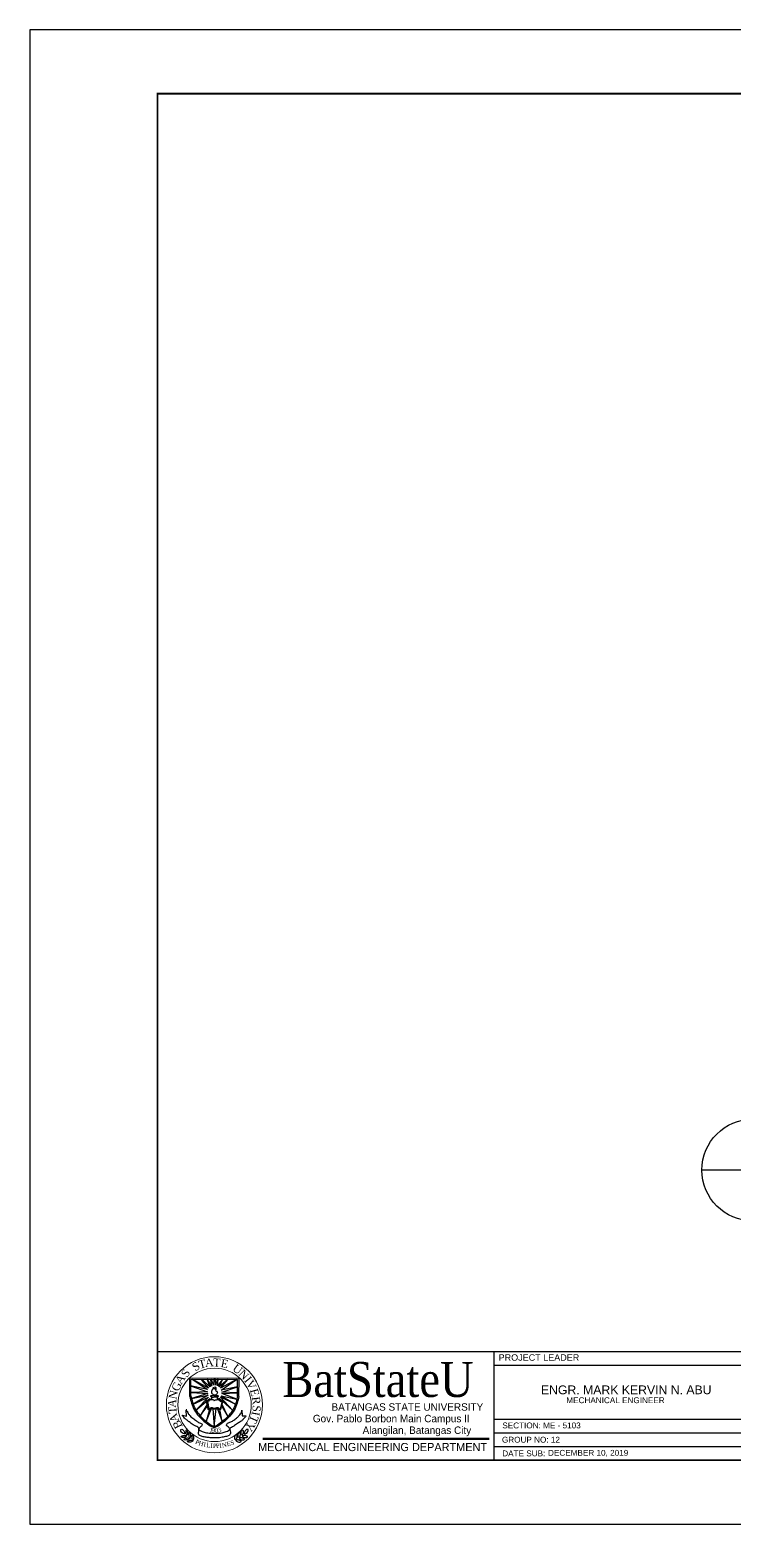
# Model space of a CAD drawing. Header units: millimetres. Extents: x 0 to 27402, y -2 to 21839.
# Drawn here: x 113.8 to 147, y -1.4 to 69 of the extents above; entities that cross this region are included whole.
import ezdxf
from ezdxf.enums import TextEntityAlignment as Align

# ---------------------------------------------------------------- set-up
doc = ezdxf.new("R2010")
doc.units = ezdxf.units.MM
for name, color, linetype in [('.1', 1, 'Continuous'), ('SHEET', 3, 'Continuous'), ('text', 7, 'Continuous')]:
    doc.layers.add(name, color=color, linetype=linetype)
for name, color, linetype, lineweight in [('stair', 134, 'Continuous', 0), ('texts', 2, 'Continuous', 18), ('WALL', 4, 'Continuous', 30)]:
    doc.layers.add(name, color=color, linetype=linetype, lineweight=lineweight)
doc.styles.add('arial', font='arial.ttf')
doc.styles.add('CGOTHIC', font='GOTHIC.TTF')
doc.styles.add('GARAMOND', font='GARA.TTF')
doc.styles.get("Standard").update_dxf_attribs({"font": 'arial.ttf'})

msp = doc.modelspace()

# ---------------------------------------------------------------- linework, layer by layer
at = {"layer": '.1', "color": 0}
for p, q in [((213.078, 68.982), (113.802, 68.982)), ((113.802, 68.982), (113.802, -1.414)), ((113.802, -1.414), (213.078, -1.414))]:
    msp.add_line(p, q, dxfattribs=at)
for p, q in [((150.262, 15.268), (145.467, 15.268)), ((121.345, 4.592), (121.345, 5.459)), ((122.17, 4.923), (121.372, 5.097)), ((121.372, 5.097), (122.17, 4.82)), ((121.394, 4.627), (121.394, 5.396)), ((122.224, 4.999), (121.486, 5.396)), ((121.486, 5.396), (122.17, 4.923)), ((121.926, 5.396), (121.893, 5.362)), ((121.893, 5.362), (122.224, 4.999)), ((122.284, 5.053), (121.926, 5.396)), ((122.176, 5.396), (122.148, 5.396)), ((122.148, 5.396), (122.284, 5.053)), ((122.366, 5.091), (122.176, 5.396)), ((122.366, 5.396), (122.308, 5.378)), ((122.308, 5.378), (122.366, 5.091)), ((122.447, 5.135), (122.366, 5.396)), ((122.469, 5.396), (122.447, 5.135)), ((122.545, 5.396), (122.469, 5.396)), ((122.642, 5.396), (122.545, 5.14)), ((122.545, 5.14), (122.545, 5.396)), ((122.881, 5.396), (122.642, 5.102)), ((122.642, 5.102), (122.68, 5.396)), ((122.68, 5.396), (122.642, 5.396)), ((123.131, 5.396), (122.724, 5.048)), ((122.724, 5.048), (122.881, 5.396)), ((123.543, 5.396), (122.783, 4.994)), ((122.783, 4.994), (123.131, 5.396)), ((122.821, 4.891), (123.543, 5.396)), ((123.592, 5.059), (122.821, 4.891)), ((122.843, 4.809), (123.592, 5.059)), ((123.592, 4.62), (123.592, 5.396)), ((123.641, 4.592), (123.657, 5.455)), ((122.17, 4.82), (121.421, 4.788)), ((121.421, 4.788), (122.192, 4.733)), ((122.192, 4.733), (121.421, 4.499)), ((121.421, 4.499), (122.197, 4.668)), ((122.197, 4.668), (121.495, 4.237)), ((121.495, 4.237), (122.224, 4.571)), ((122.224, 4.571), (121.628, 3.962)), ((121.628, 3.962), (122.279, 4.506)), ((122.109, 4.364), (122.186, 4.008)), ((122.169, 4.356), (122.227, 4.026)), ((122.355, 4.578), (122.355, 4.477)), ((122.634, 4.566), (122.634, 4.465)), ((123.351, 3.949), (122.718, 4.522)), ((122.845, 4.327), (122.763, 4.02)), ((123.489, 4.231), (122.783, 4.571)), ((122.783, 4.571), (123.351, 3.949)), ((122.795, 4.002), (122.89, 4.366)), ((122.821, 4.636), (123.489, 4.231)), ((122.821, 4.636), (123.559, 4.467)), ((123.592, 4.777), (122.843, 4.809)), ((122.854, 4.733), (123.592, 4.777)), ((123.559, 4.467), (122.854, 4.733)), ((120.998, 3.714), (121.182, 3.676)), ((121.182, 3.676), (121.172, 3.951)), ((122.143, 4.202), (121.832, 3.686)), ((121.832, 3.686), (122.154, 4.121)), ((122.113, 3.423), (122.36, 4.039)), ((122.268, 3.985), (122.113, 3.423)), ((122.425, 4.023), (122.493, 3.185)), ((122.493, 3.185), (122.577, 4.028)), ((122.648, 4.023), (122.866, 3.417)), ((122.866, 3.417), (122.745, 3.99)), ((122.827, 4.153), (123.13, 3.659)), ((123.13, 3.659), (122.859, 4.224)), ((123.79, 3.954), (123.801, 3.683)), ((123.801, 3.683), (123.982, 3.689))]:
    msp.add_line(p, q)
msp.add_circle((147.864, 15.268), 2.398)
at = {"start_tangent": (-1, 0)}
msp.add_spline([(122.487, 4.668), (122.418, 4.705), (122.382, 4.761), (122.382, 4.824), (122.382, 4.872), (122.396, 4.897), (122.411, 4.945), (122.433, 4.94), (122.44, 4.988), (122.454, 5.024), (122.473, 4.998), (122.511, 4.964), (122.539, 4.964), (122.537, 5.003), (122.524, 5.037), (122.526, 5.049), (122.561, 5.019), (122.561, 4.992), (122.567, 4.965), (122.567, 4.937), (122.556, 4.892), (122.583, 4.851), (122.615, 4.853), (122.636, 4.8), (122.63, 4.756), (122.598, 4.698), (122.568, 4.672), (122.531, 4.665), (122.485, 4.665), (122.488, 4.665)], degree=3, dxfattribs=at)
for points in [[(121.345, 4.592), (121.416, 4.292), (121.562, 3.956), (121.763, 3.674), (122.165, 3.311), (122.436, 3.153), (122.49, 3.137)], [(121.394, 4.627), (121.465, 4.327), (121.611, 3.99), (121.812, 3.708), (122.214, 3.345), (122.485, 3.188), (122.539, 3.172)], [(122.109, 4.364), (122.108, 4.402), (122.165, 4.41), (122.227, 4.434), (122.302, 4.472), (122.355, 4.477), (122.355, 4.501)], [(123.592, 4.627), (123.522, 4.327), (123.375, 3.99), (123.174, 3.708), (122.773, 3.345), (122.502, 3.188), (122.447, 3.172)], [(123.641, 4.592), (123.571, 4.292), (123.424, 3.956), (123.223, 3.674), (122.822, 3.311), (122.551, 3.153), (122.496, 3.137)], [(122.889, 4.362), (122.877, 4.405), (122.816, 4.391), (122.781, 4.408), (122.755, 4.44), (122.717, 4.463), (122.685, 4.486), (122.634, 4.486)], [(122.186, 4.008), (122.236, 3.973), (122.288, 3.985), (122.323, 4.022), (122.36, 4.039), (122.413, 4.039), (122.453, 4.031), (122.494, 4.01), (122.56, 4.025), (122.601, 4.037), (122.648, 4.023), (122.745, 3.99), (122.795, 4.002)], [(122.227, 4.026), (122.282, 4.026), (122.291, 4.049), (122.328, 4.069), (122.392, 4.084), (122.453, 4.055), (122.491, 4.049), (122.54, 4.052), (122.578, 4.069), (122.633, 4.075), (122.668, 4.072), (122.7, 4.049), (122.717, 4.034), (122.763, 4.02)], [(121.08, 2.845), (120.971, 2.884), (120.921, 2.962), (120.914, 3.038), (120.924, 3.051), (120.991, 3.045), (121.057, 2.985), (121.083, 2.926), (121.091, 2.871), (121.091, 2.843), (121.085, 2.843), (121.07, 2.858), (121.069, 2.858)], [(121.213, 2.77), (121.241, 2.842), (121.234, 2.932), (121.216, 2.984), (121.179, 3.018), (121.161, 3.014), (121.148, 2.966), (121.144, 2.922), (121.151, 2.87), (121.151, 2.849), (121.172, 2.815), (121.213, 2.774), (121.22, 2.774)], [(121.351, 2.652), (121.379, 2.724), (121.372, 2.813), (121.355, 2.865), (121.317, 2.899), (121.299, 2.896), (121.286, 2.848), (121.282, 2.803), (121.289, 2.751), (121.289, 2.731), (121.31, 2.696), (121.351, 2.655), (121.358, 2.655)], [(123.636, 2.662), (123.611, 2.735), (123.622, 2.824), (123.641, 2.875), (123.68, 2.908), (123.698, 2.904), (123.709, 2.855), (123.711, 2.81), (123.702, 2.759), (123.701, 2.738), (123.679, 2.705), (123.636, 2.665), (123.629, 2.665)], [(123.779, 2.774), (123.754, 2.848), (123.765, 2.937), (123.784, 2.988), (123.824, 3.021), (123.841, 3.016), (123.852, 2.968), (123.854, 2.923), (123.845, 2.872), (123.844, 2.851), (123.822, 2.817), (123.779, 2.778), (123.772, 2.778)], [(123.915, 2.844), (124.025, 2.878), (124.079, 2.954), (124.089, 3.03), (124.079, 3.043), (124.012, 3.04), (123.943, 2.982), (123.915, 2.925), (123.904, 2.87), (123.903, 2.842), (123.91, 2.842), (123.925, 2.856), (123.927, 2.856)], [(121.186, 2.734), (121.124, 2.687), (121.036, 2.669), (120.982, 2.671), (120.938, 2.697), (120.937, 2.715), (120.979, 2.742), (121.021, 2.757), (121.073, 2.765), (121.092, 2.771), (121.131, 2.761), (121.182, 2.733), (121.184, 2.726)], [(121.324, 2.615), (121.262, 2.568), (121.174, 2.55), (121.12, 2.552), (121.076, 2.579), (121.075, 2.596), (121.117, 2.623), (121.159, 2.639), (121.211, 2.647), (121.231, 2.652), (121.269, 2.642), (121.321, 2.614), (121.323, 2.608)], [(121.475, 2.508), (121.413, 2.461), (121.326, 2.443), (121.271, 2.445), (121.228, 2.471), (121.226, 2.489), (121.268, 2.516), (121.31, 2.532), (121.362, 2.539), (121.382, 2.545), (121.421, 2.535), (121.472, 2.507), (121.474, 2.5)], [(121.502, 2.544), (121.53, 2.617), (121.523, 2.706), (121.506, 2.758), (121.468, 2.792), (121.451, 2.789), (121.437, 2.741), (121.433, 2.696), (121.44, 2.644), (121.44, 2.624), (121.461, 2.589), (121.502, 2.548), (121.509, 2.548)], [(123.48, 2.561), (123.456, 2.634), (123.466, 2.723), (123.486, 2.774), (123.525, 2.807), (123.542, 2.803), (123.554, 2.754), (123.555, 2.709), (123.546, 2.658), (123.545, 2.637), (123.523, 2.604), (123.48, 2.564), (123.473, 2.565)], [(123.506, 2.523), (123.565, 2.474), (123.652, 2.452), (123.707, 2.452), (123.752, 2.477), (123.754, 2.494), (123.713, 2.523), (123.671, 2.54), (123.62, 2.55), (123.601, 2.557), (123.561, 2.548), (123.509, 2.522), (123.507, 2.516)], [(123.661, 2.624), (123.721, 2.575), (123.808, 2.553), (123.862, 2.553), (123.907, 2.577), (123.909, 2.595), (123.868, 2.623), (123.827, 2.641), (123.776, 2.651), (123.756, 2.658), (123.717, 2.649), (123.665, 2.623), (123.662, 2.617)], [(123.804, 2.737), (123.864, 2.688), (123.951, 2.666), (124.005, 2.665), (124.05, 2.69), (124.052, 2.708), (124.011, 2.736), (123.97, 2.754), (123.919, 2.764), (123.899, 2.77), (123.86, 2.762), (123.808, 2.736), (123.806, 2.729)]]:
    msp.add_spline(points, degree=3)
for points, end_tangent in [([(122.169, 4.356), (122.244, 4.397), (122.297, 4.443), (122.349, 4.457), (122.401, 4.463), (122.453, 4.443), (122.473, 4.417), (122.494, 4.402), (122.523, 4.428), (122.589, 4.443), (122.653, 4.455), (122.723, 4.423), (122.769, 4.376), (122.827, 4.356), (122.845, 4.365), (122.845, 4.327)], (0, -1)), ([(122.341, 4.648), (122.429, 4.643), (122.52, 4.639), (122.582, 4.641), (122.636, 4.647), (122.666, 4.644), (122.667, 4.615), (122.667, 4.591), (122.656, 4.57), (122.631, 4.566), (122.58, 4.561), (122.493, 4.561), (122.388, 4.559), (122.362, 4.575), (122.332, 4.594), (122.34, 4.649), (122.34, 4.655)], (-1, 0))]:
    msp.add_spline(points, degree=3, dxfattribs=dict(end_tangent=end_tangent))
for points, knots in [([(123.982, 3.689), (123.986, 3.689), (124.01, 3.685), (123.873, 3.556), (123.788, 3.445), (123.616, 3.349), (123.457, 3.242), (123.341, 3.148), (123.215, 3.107), (123.241, 2.977), (123.272, 2.873), (123.198, 2.746), (123.047, 2.717), (122.849, 2.666), (122.606, 2.647), (122.368, 2.641), (122.157, 2.674), (121.971, 2.694), (121.836, 2.742), (121.764, 2.797), (121.737, 2.846), (121.759, 2.935), (121.777, 3.022), (121.747, 3.174), (121.532, 3.218), (121.368, 3.357), (121.215, 3.475), (121.085, 3.564), (121.041, 3.652), (120.969, 3.719), (120.997, 3.716), (121.026, 3.708)], [1.525096, 1.525096, 1.525096, 1.525096, 1.532073, 1.584612, 1.633558, 1.698069, 1.768711, 1.823631, 1.856154, 1.874433, 1.942755, 1.959564, 2.013837, 2.081716, 2.168665, 2.253261, 2.318126, 2.380396, 2.439479, 2.4572, 2.470092, 2.492272, 2.543518, 2.560297, 2.639259, 2.721631, 2.780104, 2.832648, 2.871086, 2.885372, 2.911145, 2.911145, 2.911145, 2.911145]), ([(121.188, 3.98), (121.137, 3.98), (121.26, 3.817), (121.318, 3.704), (121.474, 3.565), (121.649, 3.463), (121.762, 3.348), (121.946, 3.318), (121.902, 3.226), (121.855, 3.176), (121.791, 3.137), (121.742, 3.039), (121.897, 2.951), (122.073, 2.901), (122.292, 2.863), (122.471, 2.865), (122.682, 2.861), (122.917, 2.89), (123.111, 2.969), (123.218, 3.032), (123.218, 3.1), (123.161, 3.142), (123.124, 3.193), (123.058, 3.227), (123.078, 3.295), (123.139, 3.368), (123.277, 3.39), (123.42, 3.492), (123.556, 3.585), (123.659, 3.689), (123.722, 3.783), (123.777, 3.852), (123.79, 3.942), (123.79, 3.954)], [0, 0, 0, 0, 0.050157, 0.09733, 0.169415, 0.238469, 0.297382, 0.34519, 0.361609, 0.384753, 0.415402, 0.43521, 0.480082, 0.549086, 0.637593, 0.692397, 0.728181, 0.847546, 0.920378, 0.94488, 0.959291, 0.979722, 1.010309, 1.023969, 1.046254, 1.066064, 1.119081, 1.173808, 1.241086, 1.282544, 1.318293, 1.350594, 1.379885, 1.379885, 1.379885, 1.379885]), ([(121.172, 3.974), (121.176, 3.979), (121.185, 3.983), (121.197, 3.983), (121.199, 3.983)], [3.04846765, 3.04846765, 3.04846765, 3.04846765, 3.05886904, 3.06079098, 3.06079098, 3.06079098, 3.06079098]), ([(122.466, 3.517), (122.478, 3.515), (122.5, 3.512), (122.515, 3.514), (122.526, 3.517)], [0, 0, 0, 0, 0.01145534, 0.02007474, 0.02007474, 0.02007474, 0.02007474]), ([(122.466, 3.497), (122.478, 3.495), (122.5, 3.491), (122.515, 3.493), (122.526, 3.496)], [0, 0, 0, 0, 0.01145534, 0.02007474, 0.02007474, 0.02007474, 0.02007474]), ([(122.472, 3.448), (122.482, 3.45), (122.499, 3.452), (122.512, 3.451), (122.52, 3.449)], [0.00178548, 0.00178548, 0.00178548, 0.00178548, 0.01145534, 0.01823656, 0.01823656, 0.01823656, 0.01823656]), ([(122.474, 3.428), (122.483, 3.429), (122.499, 3.431), (122.511, 3.431), (122.518, 3.429)], [0.00231179, 0.00231179, 0.00231179, 0.00231179, 0.01145534, 0.0176246, 0.0176246, 0.0176246, 0.0176246])]:
    msp.add_open_spline(points, degree=3, knots=knots)
at = {"layer": 'SHEET', "color": 1}
for p, q in [((119.819, 6.715), (210.07, 6.715)), ((135.665, 6.716), (135.665, 1.595)), ((135.665, 6.715), (135.665, 1.595)), ((135.665, 6.075), (192.236, 6.075)), ((135.665, 3.525), (159.365, 3.525)), ((135.665, 2.882), (171.142, 2.882)), ((135.665, 2.238), (145.999, 2.238)), ((135.665, 2.238), (159.365, 2.238))]:
    msp.add_line(p, q, dxfattribs=at)
at = {"layer": 'stair'}
for p, q in [((121.345, 5.459), (123.657, 5.455)), ((121.394, 5.396), (123.592, 5.396))]:
    msp.add_line(p, q, dxfattribs=at)
msp.add_circle((122.497, 4.209), 2.263, dxfattribs=at)
at = {"layer": 'stair', "lineweight": 20}
for centre, radius in [((122.497, 4.209), 2.263), ((122.505, 4.203), 1.728)]:
    msp.add_circle(centre, radius, dxfattribs=at)
at = {"layer": 'texts', "color": 85, "linetype": 'Continuous', "lineweight": 50}
msp.add_line((124.783, 2.603), (135.444, 2.603), dxfattribs=at)
at = {"layer": 'WALL', "color": 1, "linetype": 'Continuous', "const_width": 0.0853}
msp.add_lwpolyline([(119.819, 1.595), (210.07, 1.595), (210.07, 65.974), (119.819, 65.974)], close=True, dxfattribs=at)

# ---------------------------------------------------------------- texts
at = {"attachment_point": 1}
for s, insert, char_height, width, rotation in [('{\\fTimes New Roman|b0|i0|c0|p18;\\C1;T}', (121.708, 6.266), 0.37713, 29.67394, 14.44799), ('{\\fTimes New Roman|b0|i0|c0|p18;\\C1;A}', (122.031, 6.363), 0.37713, 29.67394, 5.71852), ('{\\fTimes New Roman|b0|i0|c0|p18;\\C1;T}', (122.447, 6.397), 0.37713, 0.3193, 356.81503), ('{\\fTimes New Roman|b0|i0|c0|p18;\\C1;E}', (122.844, 6.369), 0.37713, 29.67394, 348.69045), ('{\\fTimes New Roman|b0|i0|c0|p18;\\C1;S}', (120.893, 5.674), 0.37713, 29.67394, 56.11039), ('{\\fTimes New Roman|b0|i0|c0|p18;\\C1;S}', (121.392, 6.089), 0.37713, 29.67394, 33.23179), ('{\\fTimes New Roman|b0|i0|c0|p18;\\C1;U}', (123.536, 6.16), 0.37713, 29.67394, 323.50126), ('{\\fTimes New Roman|b0|i0|c0|p18;\\C1;N}', (123.872, 5.903), 0.37713, 29.67394, 314.13564), ('{\\fTimes New Roman|b0|i0|c0|p18;\\C1;G}', (120.454, 4.96), 0.37713, 29.67394, 65.93474), ('{\\fTimes New Roman|b0|i0|c0|p18;\\C1;A}', (120.618, 5.347), 0.37713, 29.67394, 56.11039), ('{\\fTimes New Roman|b0|i0|c0|p18;\\C1;I}', (124.173, 5.589), 0.37713, 29.67394, 308.6454), ('{\\fTimes New Roman|b0|i0|c0|p18;\\C1;V}', (124.304, 5.42), 0.37713, 29.67394, 298.20017), ('{\\fTimes New Roman|b0|i0|c0|p18;\\C1;E}', (124.529, 5.008), 0.37713, 29.67394, 285.47868), ('{\\fTimes New Roman|b0|i0|c0|p18;\\C1;A}', (120.299, 4.088), 0.37713, 29.67394, 85.53705), ('{\\fTimes New Roman|b0|i0|c0|p18;\\C1;N}', (120.33, 4.522), 0.37713, 29.67394, 77.56161), ('{\\fTimes New Roman|b0|i0|c0|p18;\\C1;R}', (124.637, 4.616), 0.37713, 29.67394, 276.19955), ('{\\fTimes New Roman|b0|i0|c0|p18;\\C1;T}', (120.35, 3.767), 0.37713, 29.67394, 94.26652), ('{\\fTimes New Roman|b0|i0|c0|p18;\\C1;A}', (120.484, 3.334), 0.37713, 29.67394, 110.36673), ('{\\fTimes New Roman|b0|i0|c0|p18;\\C1;T}', (124.595, 3.604), 0.37713, 29.67394, 245.97799), ('{\\fTimes New Roman|b0|i0|c0|p18;\\C1;I}', (124.642, 3.849), 0.37713, 29.67394, 259.8108), ('{\\fTimes New Roman|b0|i0|c0|p18;\\C1;S}', (124.684, 4.174), 0.37713, 29.67394, 266.05857), ('{\\fTimes New Roman|b0|i0|c0|p18;\\C1;B}', (120.666, 3.028), 0.37713, 29.67394, 115.18408), ('{\\fTimes New Roman|b0|i0|c0|p18;\\C1;1}', (122.283, 3.133), 0.21119, 29.67394, 350.69674), ('{\\fTimes New Roman|b0|i0|c0|p18;\\C1;9}', (122.364, 3.111), 0.21119, 29.67394, 359.89652), ('{\\fTimes New Roman|b0|i0|c0|p18;\\C1;0}', (122.521, 3.107), 0.21119, 29.67394, 359.89652), ('{\\fTimes New Roman|b0|i0|c0|p18;\\C1;3}', (122.635, 3.11), 0.21119, 29.67394, 14.57269), ('{\\fTimes New Roman|b0|i0|c0|p18;\\C1;Y}', (124.445, 3.253), 0.37713, 29.67394, 237.49398), ('{\\fTimes New Roman|b0|i0|c0|p18;\\C1;P}', (121.661, 2.589), 0.21119, 29.67394, 333.24497), ('{\\fTimes New Roman|b0|i0|c0|p18;\\C1;P}', (121.667, 2.589), 0.21119, 29.67394, 333.24497), ('{\\fTimes New Roman|b0|i0|c0|p18;\\C1;H}', (121.793, 2.515), 0.21119, 29.67394, 342.36893), ('{\\fTimes New Roman|b0|i0|c0|p18;\\C1;I}', (122.008, 2.445), 0.21119, 29.67394, 350.74463), ('{\\fTimes New Roman|b0|i0|c0|p18;\\C1;L}', (122.139, 2.425), 0.21119, 29.67394, 350.69674), ('{\\fTimes New Roman|b0|i0|c0|p18;\\C1;I}', (122.315, 2.392), 0.21119, 29.67394, 357.83253), ('{\\fTimes New Roman|b0|i0|c0|p18;\\C1;P}', (122.421, 2.383), 0.21119, 29.67394, 359.89652), ('{\\fTimes New Roman|b0|i0|c0|p18;\\C1;P}', (122.554, 2.376), 0.21119, 29.67394, 7.51618), ('{\\fTimes New Roman|b0|i0|c0|p18;\\C1;I}', (122.715, 2.383), 0.21119, 29.67394, 9.03911), ('{\\fTimes New Roman|b0|i0|c0|p18;\\C1;N}', (122.824, 2.393), 0.21119, 29.67394, 12.92447), ('{\\fTimes New Roman|b0|i0|c0|p18;\\C1;E}', (123.047, 2.449), 0.21119, 29.67394, 14.57269), ('{\\fTimes New Roman|b0|i0|c0|p18;\\C1;S}', (123.226, 2.501), 0.21119, 29.67394, 14.57269)]:
    msp.add_mtext(s, dxfattribs=dict(at, insert=insert, char_height=char_height, width=width, rotation=rotation))
at = {"layer": 'text', "style": 'arial'}
for s, height, p in [('PROJECT LEADER', 0.30409, (135.889, 6.283)), ('ENGR. MARK KERVIN N. ABU', 0.41257, (137.883, 4.706)), ('MECHANICAL ENGINEER', 0.27505, (139.08, 4.285)), ('SECTION: ME - 5103', 0.27505, (136.063, 3.098)), ('GROUP NO: 12', 0.27505, (136.045, 2.425)), ('DATE SUB:', 0.275, (136.06, 1.781)), ('DECEMBER 10, 2019', 0.27505, (138.217, 1.808))]:
    msp.add_text(s, height=height, dxfattribs=at).set_placement(p)
at = {"layer": 'text', "width": 1}
for s, height, style, p in [('BatStateU', 1.6503, 'GARAMOND', (130.203, 4.576)), ('BATANGAS STATE UNIVERSITY', 0.35128, 'CGOTHIC', (131.589, 3.929)), ('Gov. Pablo Borbon Main Campus II', 0.35128, 'CGOTHIC', (130.83, 3.384)), ('Alangilan, Batangas City', 0.35128, 'CGOTHIC', (132.038, 2.835))]:
    msp.add_text(s, height=height, dxfattribs=dict(at, style=style)).set_placement(p, align=Align.CENTER)
at = {"layer": 'WALL', "color": 250, "linetype": 'Continuous', "lineweight": 0, "insert": (124.558, 2.41), "char_height": 0.38403, "width": 12.18966, "attachment_point": 1}
msp.add_mtext('{\\fCentury Gothic|b0|i0|c0|p34;\\C7;MECHANICAL ENGINEERING DEPARTMENT}', dxfattribs=at)

doc.saveas('drawing.dxf')
